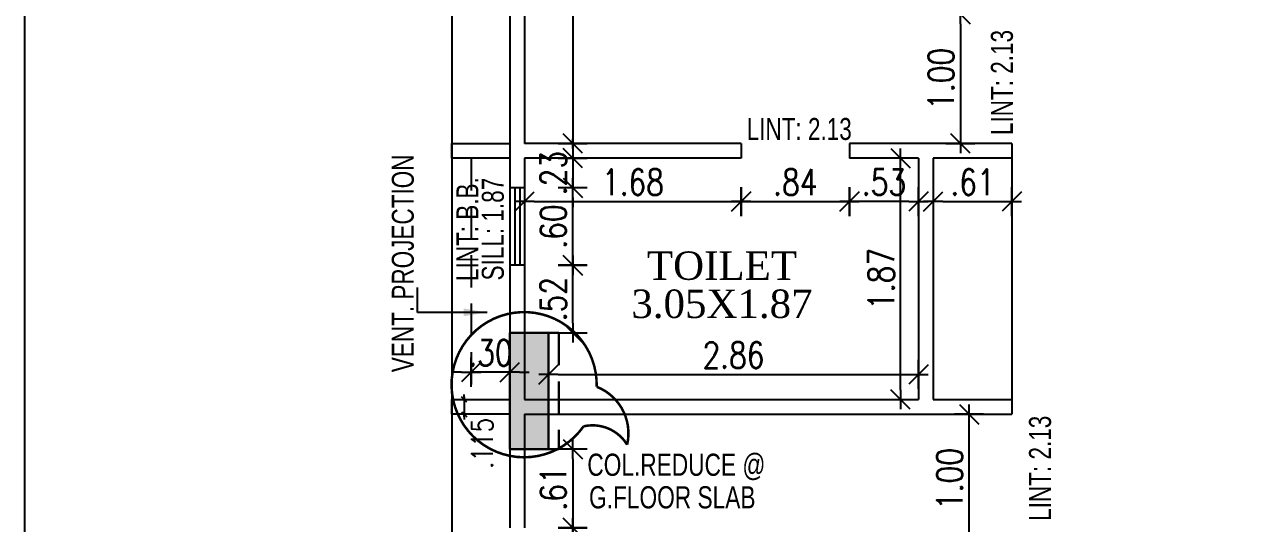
# Model space of a CAD drawing. Header units: inches. Extents: x 14331 to 14549, y 2557 to 2714.
# Drawn here: x 14455.51 to 14465.04, y 2603.31 to 2607.17 of the extents above; entities that cross this region are included whole.
import ezdxf
from ezdxf.enums import TextEntityAlignment as Align

# ---------------------------------------------------------------- set-up
doc = ezdxf.new("R2010")
doc.units = ezdxf.units.IN
doc.header["$LTSCALE"] = 0.25
doc.header["$MEASUREMENT"] = 0
doc.header["$PDMODE"] = 35
doc.linetypes.add('DASHEDX2', pattern=[1.5, 1, -0.5])
for name, color, linetype in [('dimension', 7, 'Continuous'), ('edge back', 34, 'Continuous'), ('edges', 1, 'Continuous'), ('proj-internal', 1, 'DASHEDX2'), ('Stair', 34, 'Continuous'), ('text-large', 7, 'Continuous'), ('wall', 7, 'Continuous'), ('walls', 7, 'Continuous'), ('windows', 96, 'Continuous'), ('WORK TEX', 6, 'Continuous'), ('WORKING DIM', 7, 'Continuous')]:
    doc.layers.add(name, color=color, linetype=linetype)
doc.layers.add('P-COL', color=7, linetype='Continuous', lineweight=30)
doc.layers.add('P-COLHAT', color=8, linetype='Continuous', lineweight=25)
doc.styles.add('ARIAL', font='TIMES_0.TTF')
doc.styles.add('ARL', font='swisscl_0.ttf')
doc.styles.add('romans', font='romans.shx', dxfattribs={"width": 0.8})
doc.dimstyles.new('121', dxfattribs={"dimscale": 0.1, "dimtxt": 1.65, "dimasz": 0.2, "dimexe": 0.03125, "dimexo": 0.25, "dimgap": 0.5, "dimtad": 1, "dimzin": 4, "dimdsep": 46, "dimtxsty": 'romans', "dimblk1": 'MINITICK', "dimblk2": 'MINITICK', "dimsah": 1, "dimcen": 1, "dimse1": 1, "dimse2": 1, "dimclrd": 252, "dimclre": 256, "dimclrt": 7, "dimadec": 3, "dimazin": 0, "dimtfac": 0.8, "dimtix": 1, "dimtmove": 2, "dimatfit": 3, "dimfxl": 0, "dimtolj": 1, "dimtzin": 3, "dimarcsym": 0})
doc.dimstyles.new('DFSGSG', dxfattribs={"dimtxt": 0.23, "dimasz": 0.18, "dimexe": 0.18, "dimexo": 0.0625, "dimgap": 0.09, "dimtad": 1, "dimzin": 0, "dimdsep": 46, "dimtxsty": 'ARIAL', "dimcen": 0.09, "dimse1": 1, "dimse2": 1, "dimaunit": 1, "dimadec": 0, "dimazin": 0, "dimtfac": 1, "dimtix": 1, "dimtofl": 0, "dimtmove": 0, "dimatfit": 3, "dimfxl": 0, "dimtolj": 1, "dimtzin": 0, "dimarcsym": 0})
doc.dimstyles.new('minitick-100', dxfattribs={"dimscale": 0.1, "dimtxt": 2, "dimasz": 0.75, "dimexe": 0.03125, "dimexo": 0.25, "dimgap": 0.5, "dimtad": 1, "dimzin": 4, "dimdsep": 46, "dimtxsty": 'romans', "dimblk1": 'MINITICK', "dimblk2": 'MINITICK', "dimsah": 1, "dimcen": 1, "dimse1": 1, "dimse2": 1, "dimclrd": 252, "dimclre": 256, "dimclrt": 256, "dimadec": 3, "dimazin": 0, "dimtfac": 0.8, "dimtix": 1, "dimtmove": 2, "dimatfit": 3, "dimfxl": 0, "dimtolj": 1, "dimtzin": 3, "dimarcsym": 0})

# ---------------------------------------------------------------- blocks, each defined once
blk = doc.blocks.new('BLC-A')
at = {"layer": 'P-COLHAT', "lineweight": 30}
blk.add_hatch(color=256, dxfattribs=at).paths.add_polyline_path([(-6.8436, 15.7596), (-7.1436, 15.7596), (-7.1436, 14.8596), (-6.8436, 14.8596)])
at = {"layer": 'P-COL'}
blk.add_lwpolyline([(-6.8436, 15.7596), (-7.1436, 15.7596), (-7.1436, 14.8596), (-6.8436, 14.8596)], close=True, dxfattribs=at)
blk = doc.blocks.new('MINITICK')
at = {"color": 7}
for p, q in [((0, -1.5), (0, 1.5)), ((1, 1), (-1, -1)), ((-1, 0), (1, 0))]:
    blk.add_line(p, q, dxfattribs=at)
blk = doc.blocks.new('*D399')
at = {"layer": 'Defpoints', "color": 0, "ltscale": 10, "transparency": 16777216}
for p in [(14459.3846, 2610.6358), (14459.6577, 2606.2483), (14459.7568, 2606.2483)]:
    blk.add_point(p, dxfattribs=at)
at = {"layer": 'dimension', "color": 252, "lineweight": -2, "ltscale": 10, "transparency": 16777216}
blk.add_line((14459.7568, 2610.5608), (14459.7568, 2606.3233), dxfattribs=at)
at = {"layer": 'dimension', "color": 252, "lineweight": -2, "ltscale": 10, "transparency": 16777216, "xscale": 0.07500000000000001, "yscale": 0.07500000000000001, "zscale": 0.07500000000000001}
for p, rotation in [((14459.7568, 2610.6358), 90), ((14459.7568, 2606.2483), 270)]:
    blk.add_blockref('MINITICK', p, dxfattribs=dict(at, rotation=rotation))
at = {"layer": 'dimension', "ltscale": 10, "transparency": 16777216, "insert": (14459.6068, 2608.442), "char_height": 0.2, "attachment_point": 5, "rotation": 90, "style": 'romans'}
blk.add_mtext('\\A1;4.39', dxfattribs=at)
blk = doc.blocks.new('*D401')
at = {"layer": 'Defpoints', "color": 0, "ltscale": 10, "transparency": 16777216}
for p in [(14463.0432, 2607.2491), (14462.7586, 2606.2483), (14463.0432, 2606.2483)]:
    blk.add_point(p, dxfattribs=at)
at = {"layer": 'dimension', "color": 252, "lineweight": -2, "ltscale": 10, "transparency": 16777216}
blk.add_line((14462.7586, 2607.1741), (14462.7586, 2606.3233), dxfattribs=at)
at = {"layer": 'dimension', "color": 252, "lineweight": -2, "ltscale": 10, "transparency": 16777216, "xscale": 0.07500000000000001, "yscale": 0.07500000000000001, "zscale": 0.07500000000000001}
for p, rotation in [((14462.7586, 2607.2491), 90), ((14462.7586, 2606.2483), 270)]:
    blk.add_blockref('MINITICK', p, dxfattribs=dict(at, rotation=rotation))
at = {"layer": 'dimension', "ltscale": 10, "transparency": 16777216, "insert": (14462.6086, 2606.7487), "char_height": 0.2, "attachment_point": 5, "rotation": 90, "style": 'romans'}
blk.add_mtext('\\A1;1.00', dxfattribs=at)
blk = doc.blocks.new('*D402')
at = {"layer": 'Defpoints', "color": 0, "ltscale": 10, "transparency": 16777216}
for p in [(14459.3846, 2606.1339), (14461.0615, 2606.1339), (14461.0615, 2605.7992)]:
    blk.add_point(p, dxfattribs=at)
at = {"layer": 'dimension', "color": 252, "lineweight": -2, "ltscale": 10, "transparency": 16777216}
blk.add_line((14459.4596, 2605.7992), (14460.9865, 2605.7992), dxfattribs=at)
at = {"layer": 'dimension', "color": 252, "lineweight": -2, "ltscale": 10, "transparency": 16777216, "xscale": 0.07500000000000001, "yscale": 0.07500000000000001, "zscale": 0.07500000000000001, "rotation": 180}
blk.add_blockref('MINITICK', (14459.3846, 2605.7992), dxfattribs=at)
at = {"layer": 'dimension', "color": 252, "lineweight": -2, "ltscale": 10, "transparency": 16777216, "xscale": 0.07500000000000001, "yscale": 0.07500000000000001, "zscale": 0.07500000000000001}
blk.add_blockref('MINITICK', (14461.0615, 2605.7992), dxfattribs=at)
at = {"layer": 'dimension', "ltscale": 10, "transparency": 16777216, "insert": (14460.2231, 2605.9492), "char_height": 0.2, "attachment_point": 5, "style": 'romans'}
blk.add_mtext('\\A1;1.68', dxfattribs=at)
blk = doc.blocks.new('*D403')
at = {"layer": 'Defpoints', "color": 0, "ltscale": 10, "transparency": 16777216}
for p in [(14461.0615, 2606.1339), (14461.8999, 2606.1339), (14461.8999, 2605.7992)]:
    blk.add_point(p, dxfattribs=at)
at = {"layer": 'dimension', "color": 252, "lineweight": -2, "ltscale": 10, "transparency": 16777216}
blk.add_line((14461.1365, 2605.7992), (14461.8249, 2605.7992), dxfattribs=at)
at = {"layer": 'dimension', "color": 252, "lineweight": -2, "ltscale": 10, "transparency": 16777216, "xscale": 0.07500000000000001, "yscale": 0.07500000000000001, "zscale": 0.07500000000000001, "rotation": 180}
blk.add_blockref('MINITICK', (14461.0615, 2605.7992), dxfattribs=at)
at = {"layer": 'dimension', "color": 252, "lineweight": -2, "ltscale": 10, "transparency": 16777216, "xscale": 0.07500000000000001, "yscale": 0.07500000000000001, "zscale": 0.07500000000000001}
blk.add_blockref('MINITICK', (14461.8999, 2605.7992), dxfattribs=at)
at = {"layer": 'dimension', "ltscale": 10, "transparency": 16777216, "insert": (14461.4807, 2605.9492), "char_height": 0.2, "attachment_point": 5, "style": 'romans'}
blk.add_mtext('\\A1;.84', dxfattribs=at)
blk = doc.blocks.new('*D404')
at = {"layer": 'Defpoints', "color": 0, "ltscale": 10, "transparency": 16777216}
for p in [(14461.8999, 2606.1339), (14462.4334, 2606.1339), (14461.8999, 2605.7992)]:
    blk.add_point(p, dxfattribs=at)
at = {"layer": 'dimension', "color": 252, "lineweight": -2, "ltscale": 10, "transparency": 16777216}
blk.add_line((14462.3584, 2605.7992), (14461.9749, 2605.7992), dxfattribs=at)
at = {"layer": 'dimension', "color": 252, "lineweight": -2, "ltscale": 10, "transparency": 16777216, "xscale": 0.07500000000000001, "yscale": 0.07500000000000001, "zscale": 0.07500000000000001, "rotation": 180}
blk.add_blockref('MINITICK', (14461.8999, 2605.7992), dxfattribs=at)
at = {"layer": 'dimension', "color": 252, "lineweight": -2, "ltscale": 10, "transparency": 16777216, "xscale": 0.07500000000000001, "yscale": 0.07500000000000001, "zscale": 0.07500000000000001}
blk.add_blockref('MINITICK', (14462.4334, 2605.7992), dxfattribs=at)
at = {"layer": 'dimension', "ltscale": 10, "transparency": 16777216, "insert": (14462.1667, 2605.9492), "char_height": 0.2, "attachment_point": 5, "style": 'romans'}
blk.add_mtext('\\A1;.53', dxfattribs=at)
blk = doc.blocks.new('*D405')
at = {"layer": 'Defpoints', "color": 0, "ltscale": 10, "transparency": 16777216}
for p in [(14459.3846, 2606.1339), (14459.3846, 2605.9053), (14459.7568, 2605.9053)]:
    blk.add_point(p, dxfattribs=at)
at = {"layer": 'dimension', "color": 252, "lineweight": -2, "ltscale": 10, "transparency": 16777216}
for p, q in [((14459.7568, 2606.2089), (14459.7568, 2606.2839)), ((14459.7568, 2606.1339), (14459.7568, 2605.9053)), ((14459.7568, 2605.8303), (14459.7568, 2605.7553))]:
    blk.add_line(p, q, dxfattribs=at)
at = {"layer": 'dimension', "color": 252, "lineweight": -2, "ltscale": 10, "transparency": 16777216, "xscale": 0.07500000000000001, "yscale": 0.07500000000000001, "zscale": 0.07500000000000001}
for p, rotation in [((14459.7568, 2606.1339), 270), ((14459.7568, 2605.9053), 90)]:
    blk.add_blockref('MINITICK', p, dxfattribs=dict(at, rotation=rotation))
at = {"layer": 'dimension', "ltscale": 10, "transparency": 16777216, "insert": (14459.6068, 2606.0196), "char_height": 0.2, "attachment_point": 5, "rotation": 90, "style": 'romans'}
blk.add_mtext('\\A1;.23', dxfattribs=at)
blk = doc.blocks.new('*D406')
at = {"layer": 'Defpoints', "color": 0, "ltscale": 10, "transparency": 16777216}
for p in [(14459.3465, 2605.9053), (14459.7568, 2605.9053), (14459.3465, 2605.3055)]:
    blk.add_point(p, dxfattribs=at)
at = {"layer": 'dimension', "color": 252, "lineweight": -2, "ltscale": 10, "transparency": 16777216}
blk.add_line((14459.7568, 2605.3805), (14459.7568, 2605.8303), dxfattribs=at)
at = {"layer": 'dimension', "color": 252, "lineweight": -2, "ltscale": 10, "transparency": 16777216, "xscale": 0.07500000000000001, "yscale": 0.07500000000000001, "zscale": 0.07500000000000001}
for p, rotation in [((14459.7568, 2605.9053), 90), ((14459.7568, 2605.3055), 270)]:
    blk.add_blockref('MINITICK', p, dxfattribs=dict(at, rotation=rotation))
at = {"layer": 'dimension', "ltscale": 10, "transparency": 16777216, "insert": (14459.6068, 2605.6054), "char_height": 0.2, "attachment_point": 5, "rotation": 90, "style": 'romans'}
blk.add_mtext('\\A1;.60', dxfattribs=at)
blk = doc.blocks.new('*D407')
at = {"layer": 'Defpoints', "color": 0, "ltscale": 10, "transparency": 16777216}
for p in [(14459.3275, 2605.3055), (14459.7568, 2605.3055), (14459.3528, 2604.7822)]:
    blk.add_point(p, dxfattribs=at)
at = {"layer": 'dimension', "color": 252, "lineweight": -2, "ltscale": 10, "transparency": 16777216}
blk.add_line((14459.7568, 2604.8572), (14459.7568, 2605.2305), dxfattribs=at)
at = {"layer": 'dimension', "color": 252, "lineweight": -2, "ltscale": 10, "transparency": 16777216, "xscale": 0.07500000000000001, "yscale": 0.07500000000000001, "zscale": 0.07500000000000001}
for p, rotation in [((14459.7568, 2605.3055), 90), ((14459.7568, 2604.7822), 270)]:
    blk.add_blockref('MINITICK', p, dxfattribs=dict(at, rotation=rotation))
at = {"layer": 'dimension', "ltscale": 10, "transparency": 16777216, "insert": (14459.6068, 2605.0439), "char_height": 0.2, "attachment_point": 5, "rotation": 90, "style": 'romans'}
blk.add_mtext('\\A1;.52', dxfattribs=at)
blk = doc.blocks.new('*D408')
at = {"layer": 'Defpoints', "color": 0, "ltscale": 10, "transparency": 16777216}
for p in [(14462.2957, 2606.1339), (14462.4334, 2606.1339), (14462.4334, 2604.2665)]:
    blk.add_point(p, dxfattribs=at)
at = {"layer": 'dimension', "color": 252, "lineweight": -2, "ltscale": 10, "transparency": 16777216}
blk.add_line((14462.2957, 2604.3415), (14462.2957, 2606.0589), dxfattribs=at)
at = {"layer": 'dimension', "color": 252, "lineweight": -2, "ltscale": 10, "transparency": 16777216, "xscale": 0.07500000000000001, "yscale": 0.07500000000000001, "zscale": 0.07500000000000001}
for p, rotation in [((14462.2957, 2606.1339), 90), ((14462.2957, 2604.2665), 270)]:
    blk.add_blockref('MINITICK', p, dxfattribs=dict(at, rotation=rotation))
at = {"layer": 'dimension', "ltscale": 10, "transparency": 16777216, "insert": (14462.1457, 2605.2002), "char_height": 0.2, "attachment_point": 5, "rotation": 90, "style": 'romans'}
blk.add_mtext('\\A1;1.87', dxfattribs=at)
blk = doc.blocks.new('*D409')
at = {"layer": 'Defpoints', "color": 0, "ltscale": 10, "transparency": 16777216}
for p in [(14459.5703, 2604.662), (14462.4334, 2604.4608), (14462.4334, 2604.4485)]:
    blk.add_point(p, dxfattribs=at)
at = {"layer": 'dimension', "color": 252, "lineweight": -2, "ltscale": 10, "transparency": 16777216}
blk.add_line((14459.6453, 2604.4608), (14462.3584, 2604.4608), dxfattribs=at)
at = {"layer": 'dimension', "color": 252, "lineweight": -2, "ltscale": 10, "transparency": 16777216, "xscale": 0.07500000000000001, "yscale": 0.07500000000000001, "zscale": 0.07500000000000001, "rotation": 180}
blk.add_blockref('MINITICK', (14459.5703, 2604.4608), dxfattribs=at)
at = {"layer": 'dimension', "color": 252, "lineweight": -2, "ltscale": 10, "transparency": 16777216, "xscale": 0.07500000000000001, "yscale": 0.07500000000000001, "zscale": 0.07500000000000001}
blk.add_blockref('MINITICK', (14462.4334, 2604.4608), dxfattribs=at)
at = {"layer": 'dimension', "ltscale": 10, "transparency": 16777216, "insert": (14461.0019, 2604.6108), "char_height": 0.2, "attachment_point": 5, "style": 'romans'}
blk.add_mtext('\\A1;2.86', dxfattribs=at)
blk = doc.blocks.new('*D410')
at = {"layer": 'Defpoints', "color": 0, "ltscale": 10, "transparency": 16777216}
for p in [(14462.5478, 2606.1339), (14463.1575, 2606.1339), (14463.1575, 2605.7992)]:
    blk.add_point(p, dxfattribs=at)
at = {"layer": 'dimension', "color": 252, "lineweight": -2, "ltscale": 10, "transparency": 16777216}
blk.add_line((14462.6228, 2605.7992), (14463.0825, 2605.7992), dxfattribs=at)
at = {"layer": 'dimension', "color": 252, "lineweight": -2, "ltscale": 10, "transparency": 16777216, "xscale": 0.07500000000000001, "yscale": 0.07500000000000001, "zscale": 0.07500000000000001, "rotation": 180}
blk.add_blockref('MINITICK', (14462.5478, 2605.7992), dxfattribs=at)
at = {"layer": 'dimension', "color": 252, "lineweight": -2, "ltscale": 10, "transparency": 16777216, "xscale": 0.07500000000000001, "yscale": 0.07500000000000001, "zscale": 0.07500000000000001}
blk.add_blockref('MINITICK', (14463.1575, 2605.7992), dxfattribs=at)
at = {"layer": 'dimension', "ltscale": 10, "transparency": 16777216, "insert": (14462.8526, 2605.9492), "char_height": 0.2, "attachment_point": 5, "style": 'romans'}
blk.add_mtext('\\A1;.61', dxfattribs=at)
blk = doc.blocks.new('*D411')
at = {"layer": 'Defpoints', "color": 0, "ltscale": 10, "transparency": 16777216}
for p in [(14459.3846, 2603.8822), (14459.3846, 2603.2744), (14459.7568, 2603.2744)]:
    blk.add_point(p, dxfattribs=at)
at = {"layer": 'dimension', "color": 252, "lineweight": -2, "ltscale": 10, "transparency": 16777216}
blk.add_line((14459.7568, 2603.8072), (14459.7568, 2603.3494), dxfattribs=at)
at = {"layer": 'dimension', "color": 252, "lineweight": -2, "ltscale": 10, "transparency": 16777216, "xscale": 0.07500000000000001, "yscale": 0.07500000000000001, "zscale": 0.07500000000000001}
for p, rotation in [((14459.7568, 2603.8822), 90), ((14459.7568, 2603.2744), 270)]:
    blk.add_blockref('MINITICK', p, dxfattribs=dict(at, rotation=rotation))
at = {"layer": 'dimension', "ltscale": 10, "transparency": 16777216, "insert": (14459.6068, 2603.5783), "char_height": 0.2, "attachment_point": 5, "rotation": 90, "style": 'romans'}
blk.add_mtext('\\A1;.61', dxfattribs=at)
blk = doc.blocks.new('*D412')
at = {"layer": 'Defpoints', "color": 0, "ltscale": 10, "transparency": 16777216}
for p in [(14459.3846, 2603.2744), (14459.3846, 2601.4464), (14459.7568, 2601.4464)]:
    blk.add_point(p, dxfattribs=at)
at = {"layer": 'dimension', "color": 252, "lineweight": -2, "ltscale": 10, "transparency": 16777216}
blk.add_line((14459.7568, 2603.1994), (14459.7568, 2601.5214), dxfattribs=at)
at = {"layer": 'dimension', "color": 252, "lineweight": -2, "ltscale": 10, "transparency": 16777216, "xscale": 0.07500000000000001, "yscale": 0.07500000000000001, "zscale": 0.07500000000000001}
for p, rotation in [((14459.7568, 2603.2744), 90), ((14459.7568, 2601.4464), 270)]:
    blk.add_blockref('MINITICK', p, dxfattribs=dict(at, rotation=rotation))
at = {"layer": 'dimension', "ltscale": 10, "transparency": 16777216, "insert": (14459.6068, 2602.3604), "char_height": 0.2, "attachment_point": 5, "rotation": 90, "style": 'romans'}
blk.add_mtext('\\A1;1.83', dxfattribs=at)
blk = doc.blocks.new('*D416')
at = {"layer": 'Defpoints', "color": 0, "ltscale": 10, "transparency": 16777216}
for p in [(14462.8254, 2604.1522), (14463.1003, 2604.1522), (14463.1003, 2603.1514)]:
    blk.add_point(p, dxfattribs=at)
at = {"layer": 'dimension', "color": 252, "lineweight": -2, "ltscale": 10, "transparency": 16777216}
blk.add_line((14462.8254, 2603.2264), (14462.8254, 2604.0772), dxfattribs=at)
at = {"layer": 'dimension', "color": 252, "lineweight": -2, "ltscale": 10, "transparency": 16777216, "xscale": 0.07500000000000001, "yscale": 0.07500000000000001, "zscale": 0.07500000000000001}
for p, rotation in [((14462.8254, 2604.1522), 90), ((14462.8254, 2603.1514), 270)]:
    blk.add_blockref('MINITICK', p, dxfattribs=dict(at, rotation=rotation))
at = {"layer": 'dimension', "ltscale": 10, "transparency": 16777216, "insert": (14462.6754, 2603.6518), "char_height": 0.2, "attachment_point": 5, "rotation": 90, "style": 'romans'}
blk.add_mtext('\\A1;1.00', dxfattribs=at)
blk = doc.blocks.new('*D661')
at = {"layer": 'Defpoints', "color": 0, "ltscale": 10, "transparency": 16777216}
for p in [(14458.9703, 2604.5352), (14459.2703, 2604.5352), (14458.9703, 2604.4784)]:
    blk.add_point(p, dxfattribs=at)
at = {"layer": 'dimension', "color": 252, "lineweight": -2, "ltscale": 10, "transparency": 16777216}
for p, q in [((14458.8953, 2604.4784), (14458.8203, 2604.4784)), ((14459.2703, 2604.4784), (14458.9703, 2604.4784)), ((14459.3453, 2604.4784), (14459.4203, 2604.4784))]:
    blk.add_line(p, q, dxfattribs=at)
at = {"layer": 'dimension', "color": 252, "lineweight": -2, "ltscale": 10, "transparency": 16777216, "xscale": 0.07500000000000001, "yscale": 0.07500000000000001, "zscale": 0.07500000000000001}
blk.add_blockref('MINITICK', (14458.9703, 2604.4784), dxfattribs=at)
at = {"layer": 'dimension', "color": 252, "lineweight": -2, "ltscale": 10, "transparency": 16777216, "xscale": 0.07500000000000001, "yscale": 0.07500000000000001, "zscale": 0.07500000000000001, "rotation": 180}
blk.add_blockref('MINITICK', (14459.2703, 2604.4784), dxfattribs=at)
at = {"layer": 'dimension', "ltscale": 10, "transparency": 16777216, "insert": (14459.1203, 2604.6284), "char_height": 0.2, "attachment_point": 5, "style": 'romans'}
blk.add_mtext('\\A1;.30', dxfattribs=at)
blk = doc.blocks.new('*D379')
at = {"layer": 'Defpoints', "color": 0, "transparency": 16777216}
for p in [(14458.8928, 2604.2665), (14458.8928, 2604.1522), (14458.9163, 2604.1522)]:
    blk.add_point(p, dxfattribs=at)
at = {"layer": 'WORKING DIM', "color": 252, "lineweight": -2, "transparency": 16777216}
for p, q in [((14458.9163, 2604.2865), (14458.9163, 2604.3065)), ((14458.9163, 2604.2665), (14458.9163, 2604.1522)), ((14458.9163, 2604.1322), (14458.9163, 2604.1122))]:
    blk.add_line(p, q, dxfattribs=at)
at = {"layer": 'WORKING DIM', "color": 252, "lineweight": -2, "transparency": 16777216, "xscale": 0.02, "yscale": 0.02, "zscale": 0.02}
for p, rotation in [((14458.9163, 2604.2665), 270), ((14458.9163, 2604.1522), 90)]:
    blk.add_blockref('MINITICK', p, dxfattribs=dict(at, rotation=rotation))
at = {"layer": 'WORKING DIM', "color": 7, "transparency": 16777216, "insert": (14459.0563, 2603.9273), "char_height": 0.165, "attachment_point": 5, "rotation": 90, "style": 'romans'}
blk.add_mtext('\\A1;.115', dxfattribs=at)

msp = doc.modelspace()

# ---------------------------------------------------------------- linework, layer by layer
at = {"layer": 'edge back', "color": 3, "const_width": 0.0195}
msp.add_lwpolyline([(14459.841, 2604.0593, -0.321855), (14460.1784, 2603.9172, 0.372837), (14459.9424, 2604.3656, 6.819595)], format="xyb", close=True, dxfattribs=at)
at = {"layer": 'edges', "ltscale": 0.4}
msp.add_lwpolyline([(14469.2551, 2610.9358, 0.414214), (14468.8051, 2611.3858), (14459.2703, 2611.3858, 0.414214), (14458.8203, 2610.9358), (14458.8203, 2597.0565, 0.414214), (14459.2703, 2596.6065)], format="xyb", dxfattribs=at)
for points in [[(14459.2703, 2606.1339), (14458.8203, 2606.1339), (14458.8203, 2606.2483), (14459.2703, 2606.2483)], [(14459.2703, 2604.1522), (14458.8203, 2604.1522), (14458.8203, 2604.2665), (14459.2703, 2604.2665)]]:
    msp.add_lwpolyline(points, dxfattribs=at)
at = {"layer": 'proj-internal'}
msp.add_line((14458.9703, 2606.1339), (14458.9703, 2604.2665), dxfattribs=at)
at = {"layer": 'proj-internal', "color": 5, "lineweight": 30}
msp.add_lwpolyline([(14459.5703, 2604.7822), (14459.6503, 2604.7822), (14459.6503, 2603.8822), (14459.5703, 2603.8822)], dxfattribs=at)
at = {"layer": 'Stair', "ltscale": 2}
msp.add_line((14463.1575, 2606.1339), (14463.1575, 2604.2665), dxfattribs=at)
at = {"layer": 'wall'}
msp.add_lwpolyline([(14485.2134, 2613.9331), (14455.5134, 2613.9331), (14455.5134, 2571.9331), (14485.2134, 2571.9331)], close=True, dxfattribs=at)
at = {"layer": 'walls', "linetype": 'Continuous'}
for p, q in [((14459.2703, 2610.9358), (14459.2703, 2605.9053)), ((14459.3846, 2610.8214), (14459.3846, 2606.2483)), ((14461.0615, 2606.2483), (14459.3846, 2606.2483)), ((14461.0615, 2606.2483), (14461.0615, 2606.1339)), ((14463.1575, 2606.2483), (14461.8999, 2606.2483)), ((14461.8999, 2606.2483), (14461.8999, 2606.1339)), ((14463.1575, 2606.2483), (14463.1575, 2606.1339)), ((14461.0615, 2606.1339), (14459.3846, 2606.1339)), ((14459.3846, 2606.1339), (14459.3846, 2605.9053)), ((14462.4334, 2606.1339), (14461.8999, 2606.1339)), ((14462.4334, 2606.1339), (14462.4334, 2604.2665)), ((14463.1575, 2606.1339), (14462.5478, 2606.1339)), ((14462.5478, 2606.1339), (14462.5478, 2604.2665)), ((14459.3846, 2605.9053), (14459.2703, 2605.9053)), ((14459.2703, 2605.3055), (14459.2703, 2603.2744)), ((14459.3846, 2605.3055), (14459.2703, 2605.3055)), ((14459.3846, 2605.3055), (14459.3846, 2604.2665)), ((14459.3846, 2604.2665), (14462.4334, 2604.2665)), ((14462.5478, 2604.2665), (14463.1575, 2604.2665)), ((14463.1575, 2604.2665), (14463.1575, 2604.1522)), ((14459.3846, 2604.1522), (14459.3846, 2603.2744)), ((14459.3846, 2604.1522), (14463.1575, 2604.1522))]:
    msp.add_line(p, q, dxfattribs=at)
at = {"layer": 'windows', "linetype": 'Continuous'}
for p, q in [((14459.2703, 2605.9053), (14459.2703, 2605.3055)), ((14459.3084, 2605.9053), (14459.3084, 2605.3055)), ((14459.3465, 2605.9053), (14459.3465, 2605.3055)), ((14459.3846, 2605.9053), (14459.3846, 2605.3055))]:
    msp.add_line(p, q, dxfattribs=at)

# ---------------------------------------------------------------- block references
at = {"layer": 'P-COLHAT'}
msp.add_blockref('BLC-A', (14466.4139, 2589.0226), dxfattribs=at)

# ---------------------------------------------------------------- texts
at = {"layer": 'text-large', "style": 'ARIAL'}
for s, p in [('TOILET', (14460.9126, 2605.3031)), ('3.05X1.87', (14460.9125, 2605.008))]:
    msp.add_text(s, height=0.22, dxfattribs=at).set_placement(p, align=Align.MIDDLE_CENTER)
at = {"layer": 'WORK TEX', "style": 'ARL'}
for s, p in [('LINT: 2.13', (14463.0801, 2606.7204)), ('LINT: B.B.', (14458.9417, 2605.5859)), ('SILL: 1.87', (14459.1382, 2605.5859)), ('LINT: 2.13', (14463.3749, 2603.7346))]:
    msp.add_text(s, height=0.17, rotation=90, dxfattribs=at).set_placement(p, align=Align.MIDDLE_CENTER)
for s, height, p in [('LINT: 2.13', 0.17, (14461.5106, 2606.361)), ('COL.REDUCE @', 0.171409, (14460.5595, 2603.762)), ('G.FLOOR SLAB', 0.171409, (14460.5278, 2603.51))]:
    msp.add_text(s, height=height, dxfattribs=at).set_placement(p, align=Align.MIDDLE_CENTER)
at = {"layer": 'WORK TEX', "color": 3, "style": 'ARL'}
msp.add_text('VENT. PROJECTION ', height=0.17, rotation=90, dxfattribs=at).set_placement((14458.4414, 2605.3449), align=Align.MIDDLE_CENTER)

# ---------------------------------------------------------------- dimensions: what is measured, and where the dimension line sits
at = {"layer": 'dimension', "ltscale": 10}
for base, p1, p2, picture, middle in [((14459.7568, 2606.2483), (14459.3846, 2610.6358), (14459.6577, 2606.2483), '*D399', (14459.6068, 2608.442)), ((14462.7586, 2606.2483), (14463.0432, 2607.2491), (14463.0432, 2606.2483), '*D401', (14462.6086, 2606.7487)), ((14459.7568, 2605.9053), (14459.3846, 2606.1339), (14459.3846, 2605.9053), '*D405', (14459.6068, 2606.0196)), ((14462.2957, 2606.1339), (14462.4334, 2604.2665), (14462.4334, 2606.1339), '*D408', (14462.1457, 2605.2002)), ((14459.7568, 2605.9053), (14459.3465, 2605.3055), (14459.3465, 2605.9053), '*D406', (14459.6068, 2605.6054)), ((14459.7568, 2605.3055), (14459.3528, 2604.7822), (14459.3275, 2605.3055), '*D407', (14459.6068, 2605.0439)), ((14462.8254, 2604.1522), (14463.1003, 2603.1514), (14463.1003, 2604.1522), '*D416', (14462.6754, 2603.6518)), ((14459.7568, 2603.2744), (14459.3846, 2603.8822), (14459.3846, 2603.2744), '*D411', (14459.6068, 2603.5783)), ((14459.7568, 2601.4464), (14459.3846, 2603.2744), (14459.3846, 2601.4464), '*D412', (14459.6068, 2602.3604))]:
    dim = msp.add_linear_dim(base=base, p1=p1, p2=p2, angle=90, dimstyle='minitick-100', dxfattribs=at)
    dim.commit()
    dim.dimension.update_dxf_attribs({"geometry": picture, "text_midpoint": middle})
for base, p1, p2, picture, middle in [((14461.0615, 2605.7992), (14459.3846, 2606.1339), (14461.0615, 2606.1339), '*D402', (14460.2231, 2605.9492)), ((14461.8999, 2605.7992), (14461.0615, 2606.1339), (14461.8999, 2606.1339), '*D403', (14461.4807, 2605.9492)), ((14461.8999, 2605.7992), (14462.4334, 2606.1339), (14461.8999, 2606.1339), '*D404', (14462.1667, 2605.9492)), ((14463.1575, 2605.7992), (14462.5478, 2606.1339), (14463.1575, 2606.1339), '*D410', (14462.8526, 2605.9492)), ((14458.9703, 2604.4784), (14459.2703, 2604.5352), (14458.9703, 2604.5352), '*D661', (14459.1203, 2604.6284)), ((14462.4334, 2604.4608), (14459.5703, 2604.662), (14462.4334, 2604.4485), '*D409', (14461.0019, 2604.6108))]:
    dim = msp.add_linear_dim(base=base, p1=p1, p2=p2, dimstyle='minitick-100', dxfattribs=at)
    dim.commit()
    dim.dimension.update_dxf_attribs({"geometry": picture, "text_midpoint": middle})
at = {"layer": 'WORKING DIM'}
dim = msp.add_linear_dim(base=(14458.9163, 2604.1522), p1=(14458.8928, 2604.2665), p2=(14458.8928, 2604.1522), angle=270, text='.115', dimstyle='121', override={"dimfxl": 0.18, "dimfxlon": 1}, dxfattribs=at)
dim.commit()
dim.dimension.update_dxf_attribs({"geometry": '*D379', "text_midpoint": (14459.0563, 2603.9273), "dimtype": 160})

# ---------------------------------------------------------------- leaders
at = {"layer": 'wall'}
msp.add_leader([(14459.0939, 2604.9416), (14458.5559, 2604.9416), (14458.5559, 2605.1347)], dimstyle='DFSGSG', override={"dimgap": 0.09, "dimtad": 0, "dimarcsym": 1}, dxfattribs=at)

doc.saveas('drawing.dxf')
